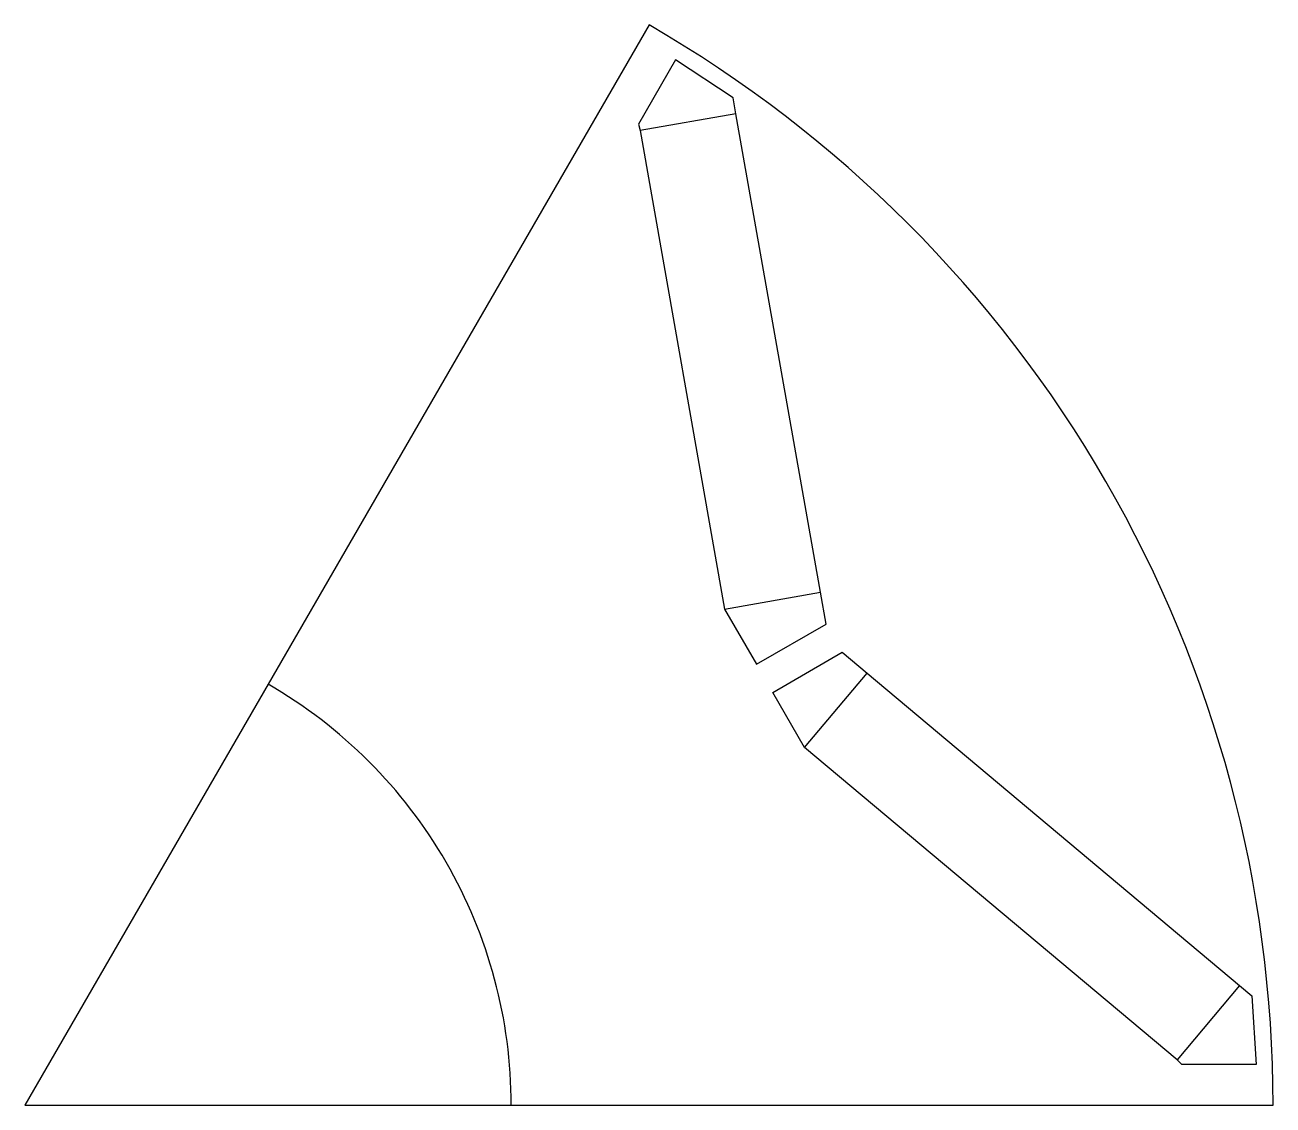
# Model space of a CAD drawing. Header units: metres. Extents: x 0 to 0.077, y 0 to 0.0667.
import ezdxf

# ---------------------------------------------------------------- set-up
doc = ezdxf.new("R2010")
doc.units = ezdxf.units.M

msp = doc.modelspace()

# ---------------------------------------------------------------- linework, layer by layer
at = {"color": 255}
for p, q in [((0.0385, 0.066684), (0.015, 0.025981)), ((0.040143, 0.064533), (0.037854, 0.060564)), ((0.04369, 0.062186), (0.040143, 0.064533)), ((0.043864, 0.061202), (0.04369, 0.062186)), ((0.043864, 0.061202), (0.037955, 0.06016)), ((0.049073, 0.031657), (0.043864, 0.061202)), ((0.037854, 0.060564), (0.037955, 0.06016)), ((0.037955, 0.06016), (0.043165, 0.030616)), ((0.043165, 0.030616), (0.049073, 0.031657)), ((0.049421, 0.029688), (0.049073, 0.031657)), ((0.043165, 0.030616), (0.04513, 0.027211)), ((0.04513, 0.027211), (0.049421, 0.029688)), ((0.04613, 0.025479), (0.050421, 0.027956)), ((0.050421, 0.027956), (0.051953, 0.02667)), ((0.048096, 0.022074), (0.051953, 0.02667)), ((0.051953, 0.02667), (0.074934, 0.007387)), ((0.015, 0.025981), (0, 0)), ((0.048096, 0.022074), (0.04613, 0.025479)), ((0.071077, 0.00279), (0.048096, 0.022074)), ((0.074934, 0.007387), (0.071077, 0.00279)), ((0.074934, 0.007387), (0.0757, 0.006744)), ((0.0757, 0.006744), (0.075959, 0.002499)), ((0.071377, 0.0025), (0.071077, 0.00279)), ((0.075959, 0.002499), (0.071377, 0.0025)), ((0, 0), (0.03, 0)), ((0.03, 0), (0.077, 0))]:
    msp.add_line(p, q, dxfattribs=at)
for radius, start, end in [(0.077, 30, 60), (0.077, 0, 30), (0.03, 30, 60), (0.03, 0, 30)]:
    msp.add_arc((0, 0), radius, start, end, dxfattribs=at)

doc.saveas('drawing.dxf')
